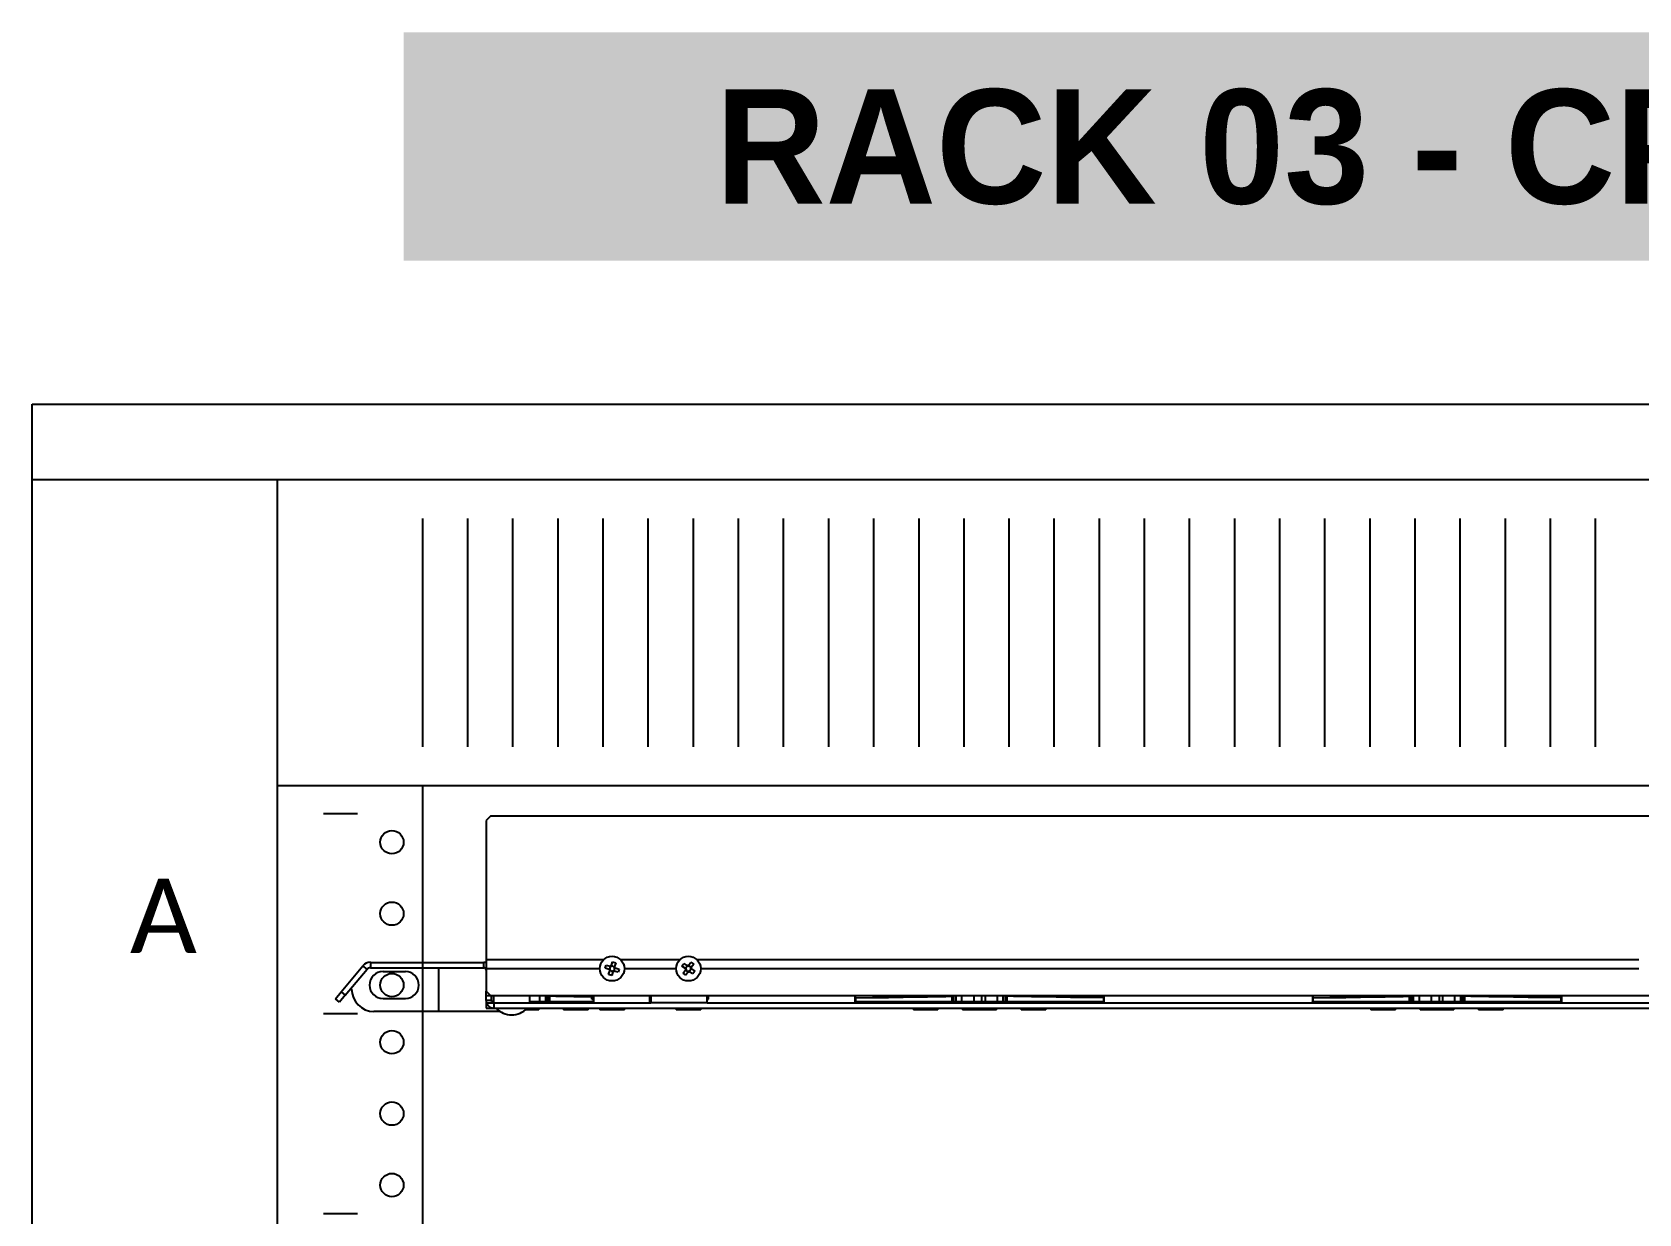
# Model space of a CAD drawing. Header units: millimetres. Extents: x 11355 to 11505, y 8083 to 8171.
# Drawn here: x 11480.05 to 11494.11, y 8160.62 to 8170.96 of the extents above; entities that cross this region are included whole.
import ezdxf

# ---------------------------------------------------------------- set-up
doc = ezdxf.new("R2010")
doc.units = ezdxf.units.MM
for name, color, linetype in [('ODF', 7, 'Continuous'), ('Rack - Base 15U', 7, 'Continuous'), ('Rack - Base 45U', 7, 'Continuous'), ('Textos - Nombre de Racks', 7, 'Continuous'), ('Textos - Ref. Unidades', 7, 'Continuous')]:
    doc.layers.add(name, color=color, linetype=linetype)
doc.styles.add('Calibri', font='calibri.ttf')
doc.styles.get("Standard").update_dxf_attribs({"font": 'arial.ttf'})

# ---------------------------------------------------------------- blocks, each defined once
blk = doc.blocks.new('ODF - Furukawa')
at = {"layer": 'ODF', "color": 7, "linetype": 'Continuous'}
for p, q in [((2412.843, 1400.565), (2412.803, 1400.525)), ((2412.803, 1400.525), (2412.803, 1399.308)), ((2411.534, 1399.027), (2411.724, 1399.254)), ((2411.57, 1398.997), (2411.761, 1399.224)), ((2411.761, 1399.224), (2411.724, 1399.254)), ((2411.791, 1399.285), (2411.791, 1399.238)), ((2411.791, 1399.285), (2412.784, 1399.285)), ((2411.791, 1399.238), (2412.784, 1399.238)), ((2412.097, 1399.203), (2411.901, 1399.203)), ((2412.784, 1399.238), (2412.784, 1399.285)), ((2412.799, 1399.23), (2413.799, 1399.23)), ((2412.803, 1399.308), (2412.803, 1399.23)), ((2413.832, 1399.308), (2412.803, 1399.308)), ((2412.803, 1399.23), (2412.803, 1399.034)), ((2413.846, 1399.234), (2413.855, 1399.261)), ((2413.88, 1399.223), (2413.846, 1399.234)), ((2413.855, 1399.261), (2413.889, 1399.251)), ((2413.875, 1399.178), (2413.886, 1399.212)), ((2413.903, 1399.169), (2413.875, 1399.178)), ((2413.883, 1399.222), (2413.885, 1399.227)), ((2413.891, 1399.214), (2413.887, 1399.216)), ((2413.891, 1399.245), (2413.892, 1399.25)), ((2413.898, 1399.253), (2413.903, 1399.251)), ((2413.9, 1399.256), (2413.91, 1399.29)), ((2413.913, 1399.203), (2413.903, 1399.169)), ((2413.91, 1399.29), (2413.938, 1399.282)), ((2413.914, 1399.207), (2413.91, 1399.208)), ((2413.922, 1399.215), (2413.921, 1399.21)), ((2413.922, 1399.246), (2413.926, 1399.244)), ((2413.958, 1399.198), (2413.924, 1399.209)), ((2413.938, 1399.282), (2413.927, 1399.248)), ((2413.929, 1399.238), (2413.928, 1399.233)), ((2413.933, 1399.237), (2413.967, 1399.226)), ((2413.967, 1399.226), (2413.958, 1399.198)), ((2414.5, 1399.308), (2413.981, 1399.308)), ((2414.014, 1399.23), (2414.466, 1399.23)), ((2414.517, 1399.252), (2414.534, 1399.276)), ((2414.547, 1399.231), (2414.517, 1399.252)), ((2414.528, 1399.19), (2414.549, 1399.219)), ((2414.552, 1399.173), (2414.528, 1399.19)), ((2414.534, 1399.276), (2414.563, 1399.255)), ((2414.55, 1399.229), (2414.552, 1399.233)), ((2414.555, 1399.219), (2414.551, 1399.222)), ((2414.572, 1399.203), (2414.552, 1399.173)), ((2414.563, 1399.249), (2414.566, 1399.253)), ((2414.575, 1399.206), (2414.571, 1399.208)), ((2414.573, 1399.254), (2414.577, 1399.252)), ((2414.575, 1399.257), (2414.596, 1399.286)), ((2414.584, 1399.211), (2414.582, 1399.207)), ((2414.614, 1399.184), (2414.584, 1399.205)), ((2414.593, 1399.24), (2414.597, 1399.238)), ((2414.598, 1399.231), (2414.595, 1399.227)), ((2414.596, 1399.286), (2414.62, 1399.27)), ((2414.62, 1399.27), (2414.599, 1399.241)), ((2414.601, 1399.229), (2414.63, 1399.208)), ((2414.63, 1399.208), (2414.614, 1399.184)), ((2422.892, 1399.308), (2414.648, 1399.308)), ((2414.682, 1399.23), (2422.892, 1399.23)), ((2411.626, 1399.051), (2411.626, 1399.063)), ((2412.803, 1399.034), (2412.843, 1398.994)), ((2412.803, 1398.951), (2412.803, 1399.034)), ((2411.484, 1398.967), (2411.534, 1399.027)), ((2411.52, 1398.937), (2411.484, 1398.967)), ((2411.57, 1398.997), (2411.52, 1398.937)), ((2411.534, 1399.027), (2411.57, 1398.997)), ((2411.901, 1398.968), (2412.097, 1398.968)), ((2412.803, 1398.994), (2429.427, 1398.994)), ((2412.803, 1398.951), (2412.803, 1398.884)), ((2412.851, 1398.951), (2412.803, 1398.951)), ((2412.803, 1398.932), (2413.184, 1398.932)), ((2412.806, 1398.932), (2412.803, 1398.932)), ((2412.851, 1398.951), (2412.851, 1398.994)), ((2412.87, 1398.932), (2412.87, 1398.994)), ((2412.87, 1398.932), (2412.87, 1398.884)), ((2413.184, 1398.994), (2413.184, 1398.932)), ((2413.184, 1398.932), (2413.742, 1398.932)), ((2413.274, 1398.941), (2413.322, 1398.941)), ((2413.322, 1398.941), (2413.341, 1398.941)), ((2413.341, 1398.994), (2413.341, 1398.941)), ((2413.341, 1398.941), (2413.357, 1398.941)), ((2413.357, 1398.988), (2413.357, 1398.941)), ((2413.681, 1398.983), (2413.681, 1398.994)), ((2413.73, 1398.963), (2413.73, 1398.994)), ((2413.73, 1398.963), (2413.742, 1398.963)), ((2413.742, 1398.994), (2413.742, 1398.932)), ((2413.742, 1398.932), (2414.236, 1398.932)), ((2414.236, 1398.932), (2414.236, 1398.994)), ((2414.236, 1398.963), (2414.244, 1398.963)), ((2414.236, 1398.932), (2414.244, 1398.932)), ((2414.244, 1398.994), (2414.244, 1398.932)), ((2414.739, 1398.932), (2414.244, 1398.932)), ((2414.739, 1398.932), (2414.739, 1398.994)), ((2414.739, 1398.963), (2414.75, 1398.963)), ((2414.739, 1398.932), (2428.015, 1398.932)), ((2414.75, 1398.963), (2414.75, 1398.994)), ((2416.031, 1398.994), (2416.031, 1398.941)), ((2416.034, 1398.994), (2416.034, 1398.973)), ((2416.035, 1398.973), (2416.035, 1398.941)), ((2416.035, 1398.941), (2416.882, 1398.941)), ((2416.558, 1398.994), (2416.558, 1398.983)), ((2416.882, 1398.941), (2416.882, 1398.988)), ((2416.882, 1398.941), (2416.898, 1398.941)), ((2416.898, 1398.941), (2416.898, 1398.994)), ((2416.898, 1398.941), (2416.917, 1398.941)), ((2416.917, 1398.941), (2416.965, 1398.941)), ((2416.965, 1398.941), (2417.071, 1398.941)), ((2417.071, 1398.994), (2417.071, 1398.941)), ((2417.142, 1398.941), (2417.173, 1398.941)), ((2417.173, 1398.941), (2417.173, 1398.994)), ((2417.173, 1398.941), (2417.278, 1398.941)), ((2417.278, 1398.941), (2417.326, 1398.941)), ((2417.326, 1398.941), (2417.345, 1398.941)), ((2417.345, 1398.994), (2417.345, 1398.941)), ((2417.345, 1398.941), (2417.362, 1398.941)), ((2417.362, 1398.988), (2417.362, 1398.941)), ((2417.362, 1398.941), (2418.209, 1398.941)), ((2417.685, 1398.983), (2417.685, 1398.994)), ((2418.209, 1398.973), (2418.209, 1398.994)), ((2418.209, 1398.941), (2418.209, 1398.973)), ((2418.213, 1398.941), (2418.213, 1398.994)), ((2420.035, 1398.994), (2420.035, 1398.941)), ((2420.038, 1398.994), (2420.038, 1398.973)), ((2420.039, 1398.973), (2420.039, 1398.941)), ((2420.039, 1398.941), (2420.886, 1398.941)), ((2420.562, 1398.994), (2420.562, 1398.983)), ((2420.886, 1398.941), (2420.886, 1398.988)), ((2420.886, 1398.941), (2420.902, 1398.941)), ((2420.902, 1398.941), (2420.902, 1398.994)), ((2420.902, 1398.941), (2420.921, 1398.941)), ((2420.921, 1398.941), (2420.969, 1398.941)), ((2420.969, 1398.941), (2421.075, 1398.941)), ((2421.075, 1398.994), (2421.075, 1398.941)), ((2421.146, 1398.941), (2421.177, 1398.941)), ((2421.177, 1398.941), (2421.177, 1398.994)), ((2421.177, 1398.941), (2421.283, 1398.941)), ((2421.283, 1398.941), (2421.33, 1398.941)), ((2421.33, 1398.941), (2421.349, 1398.941)), ((2421.349, 1398.994), (2421.349, 1398.941)), ((2421.349, 1398.941), (2421.366, 1398.941)), ((2421.366, 1398.988), (2421.366, 1398.941)), ((2421.366, 1398.941), (2422.213, 1398.941)), ((2421.689, 1398.983), (2421.689, 1398.994)), ((2422.213, 1398.973), (2422.213, 1398.994)), ((2422.213, 1398.941), (2422.213, 1398.973)), ((2422.217, 1398.941), (2422.217, 1398.994)), ((2412.391, 1398.855), (2411.822, 1398.855)), ((2412.928, 1398.855), (2412.391, 1398.855)), ((2412.803, 1398.884), (2429.427, 1398.884)), ((2412.803, 1398.884), (2412.87, 1398.884)), ((2413.157, 1398.869), (2413.144, 1398.869)), ((2413.265, 1398.869), (2413.157, 1398.869)), ((2413.265, 1398.869), (2413.265, 1398.884)), ((2413.481, 1398.884), (2413.481, 1398.869)), ((2413.589, 1398.869), (2413.481, 1398.869)), ((2413.696, 1398.869), (2413.589, 1398.869)), ((2413.696, 1398.869), (2413.696, 1398.884)), ((2413.799, 1398.884), (2413.799, 1398.869)), ((2413.997, 1398.869), (2413.799, 1398.869)), ((2414.014, 1398.869), (2413.997, 1398.869)), ((2414.014, 1398.869), (2414.014, 1398.884)), ((2414.466, 1398.884), (2414.466, 1398.869)), ((2414.664, 1398.869), (2414.466, 1398.869)), ((2414.682, 1398.869), (2414.664, 1398.869)), ((2414.682, 1398.869), (2414.682, 1398.884)), ((2416.543, 1398.884), (2416.543, 1398.869)), ((2416.65, 1398.869), (2416.543, 1398.869)), ((2416.758, 1398.869), (2416.65, 1398.869)), ((2416.758, 1398.869), (2416.758, 1398.884)), ((2416.974, 1398.884), (2416.974, 1398.869)), ((2417.053, 1398.869), (2416.974, 1398.869)), ((2417.053, 1398.884), (2417.053, 1398.869)), ((2417.161, 1398.869), (2417.053, 1398.869)), ((2417.269, 1398.869), (2417.161, 1398.869)), ((2417.269, 1398.869), (2417.269, 1398.884)), ((2417.485, 1398.884), (2417.485, 1398.869)), ((2417.593, 1398.869), (2417.485, 1398.869)), ((2417.701, 1398.869), (2417.593, 1398.869)), ((2417.701, 1398.869), (2417.701, 1398.884)), ((2420.547, 1398.884), (2420.547, 1398.869)), ((2420.655, 1398.869), (2420.547, 1398.869)), ((2420.763, 1398.869), (2420.655, 1398.869)), ((2420.763, 1398.869), (2420.763, 1398.884)), ((2420.978, 1398.884), (2420.978, 1398.869)), ((2421.057, 1398.869), (2420.978, 1398.869)), ((2421.057, 1398.884), (2421.057, 1398.869)), ((2421.165, 1398.869), (2421.057, 1398.869)), ((2421.273, 1398.869), (2421.165, 1398.869)), ((2421.273, 1398.869), (2421.273, 1398.884)), ((2421.489, 1398.884), (2421.489, 1398.869)), ((2421.597, 1398.869), (2421.489, 1398.869)), ((2421.705, 1398.869), (2421.597, 1398.869)), ((2421.705, 1398.869), (2421.705, 1398.884))]:
    blk.add_line(p, q, dxfattribs=at)
at = {"layer": 'ODF'}
blk.add_line((2429.388, 1400.563), (2412.841, 1400.563), dxfattribs=at)
at = {"layer": 'ODF', "color": 8, "linetype": 'Continuous'}
for p, q in [((2412.391, 1398.855), (2412.391, 1399.238)), ((2413.184, 1398.941), (2413.274, 1398.941)), ((2413.274, 1398.941), (2413.274, 1398.994)), ((2413.322, 1398.994), (2413.322, 1398.941)), ((2413.357, 1398.941), (2413.742, 1398.941)), ((2413.589, 1398.994), (2413.589, 1398.984)), ((2416.031, 1398.941), (2416.035, 1398.941)), ((2416.65, 1398.994), (2416.65, 1398.984)), ((2416.917, 1398.941), (2416.917, 1398.994)), ((2416.965, 1398.994), (2416.965, 1398.941)), ((2417.071, 1398.941), (2417.142, 1398.941)), ((2417.142, 1398.941), (2417.142, 1398.994)), ((2417.278, 1398.941), (2417.278, 1398.994)), ((2417.326, 1398.994), (2417.326, 1398.941)), ((2417.593, 1398.994), (2417.593, 1398.984)), ((2418.213, 1398.941), (2418.209, 1398.941)), ((2420.035, 1398.941), (2420.039, 1398.941)), ((2420.655, 1398.994), (2420.655, 1398.984)), ((2420.921, 1398.941), (2420.921, 1398.994)), ((2420.969, 1398.994), (2420.969, 1398.941)), ((2421.075, 1398.941), (2421.146, 1398.941)), ((2421.146, 1398.941), (2421.146, 1398.994)), ((2421.283, 1398.941), (2421.283, 1398.994)), ((2421.33, 1398.994), (2421.33, 1398.941)), ((2421.597, 1398.994), (2421.597, 1398.984)), ((2422.217, 1398.941), (2422.213, 1398.941))]:
    blk.add_line(p, q, dxfattribs=at)
at = {"layer": 'ODF', "color": 7, "linetype": 'Continuous', "flags": 128}
for points in [[(2412.803, 1399.282), (2412.797, 1399.284), (2412.784, 1399.285)], [(2413.341, 1398.988), (2413.343, 1398.988), (2413.348, 1398.988), (2413.357, 1398.988)], [(2413.73, 1398.982), (2413.673, 1398.983), (2413.572, 1398.984), (2413.485, 1398.986), (2413.413, 1398.987), (2413.357, 1398.988)], [(2416.035, 1398.973), (2416.185, 1398.976), (2416.324, 1398.978), (2416.452, 1398.981), (2416.566, 1398.983), (2416.667, 1398.984), (2416.754, 1398.986), (2416.826, 1398.987), (2416.882, 1398.988)], [(2416.035, 1398.941), (2416.035, 1398.939), (2416.035, 1398.938), (2416.036, 1398.936), (2416.036, 1398.934), (2416.037, 1398.933), (2416.038, 1398.932), (2416.039, 1398.932), (2416.04, 1398.932)], [(2416.882, 1398.988), (2416.891, 1398.988), (2416.896, 1398.988), (2416.898, 1398.988)], [(2417.345, 1398.988), (2417.347, 1398.988), (2417.353, 1398.988), (2417.362, 1398.988)], [(2418.209, 1398.973), (2418.058, 1398.976), (2417.919, 1398.978), (2417.792, 1398.981), (2417.677, 1398.983), (2417.576, 1398.984), (2417.489, 1398.986), (2417.418, 1398.987), (2417.362, 1398.988)], [(2418.203, 1398.932), (2418.204, 1398.932), (2418.205, 1398.932), (2418.206, 1398.933), (2418.207, 1398.934), (2418.208, 1398.936), (2418.208, 1398.938), (2418.208, 1398.939), (2418.209, 1398.941)], [(2420.039, 1398.973), (2420.189, 1398.976), (2420.328, 1398.978), (2420.456, 1398.981), (2420.57, 1398.983), (2420.671, 1398.984), (2420.758, 1398.986), (2420.83, 1398.987), (2420.886, 1398.988)], [(2420.039, 1398.941), (2420.039, 1398.939), (2420.039, 1398.938), (2420.04, 1398.936), (2420.04, 1398.934), (2420.041, 1398.933), (2420.042, 1398.932), (2420.043, 1398.932), (2420.044, 1398.932)], [(2420.886, 1398.988), (2420.895, 1398.988), (2420.9, 1398.988), (2420.902, 1398.988)], [(2421.349, 1398.988), (2421.351, 1398.988), (2421.357, 1398.988), (2421.366, 1398.988)], [(2422.213, 1398.973), (2422.062, 1398.976), (2421.923, 1398.978), (2421.796, 1398.981), (2421.681, 1398.983), (2421.58, 1398.984), (2421.493, 1398.986), (2421.422, 1398.987), (2421.366, 1398.988)], [(2422.207, 1398.932), (2422.208, 1398.932), (2422.209, 1398.932), (2422.21, 1398.933), (2422.211, 1398.934), (2422.212, 1398.936), (2422.212, 1398.938), (2422.213, 1398.939), (2422.213, 1398.941)]]:
    blk.add_lwpolyline(points, dxfattribs=at)
at = {"layer": 'ODF', "color": 7, "linetype": 'Continuous'}
for centre in [(2413.906, 1399.23), (2414.574, 1399.23)]:
    blk.add_circle(centre, 0.108, dxfattribs=at)
for centre, radius, start, end in [((2411.791, 1399.199), 0.0864, 90, 140), ((2411.791, 1399.199), 0.0393, 90, 140), ((2411.901, 1399.086), 0.118, 90, 270), ((2412.097, 1399.086), 0.118, 270, 90), ((2412.784, 1399.218), 0.0196, 0, 90), ((2413.906, 1399.23), 0.0273, 194.6338, 220.4624), ((2413.906, 1399.23), 0.0218, 136.11, 188.9863), ((2413.906, 1399.23), 0.0218, 188.9863, 204.2663), ((2413.906, 1399.23), 0.0218, 204.2663, 210.8299), ((2413.906, 1399.23), 0.0218, 210.8299, 226.11), ((2413.906, 1399.23), 0.0273, 104.6338, 130.4624), ((2413.906, 1399.23), 0.0218, 120.8299, 136.11), ((2413.906, 1399.23), 0.0218, 226.11, 278.9863), ((2413.906, 1399.23), 0.0218, 114.2663, 120.8299), ((2413.906, 1399.23), 0.0218, 98.9863, 114.2663), ((2413.906, 1399.23), 0.0218, 46.11, 98.9863), ((2413.906, 1399.23), 0.0218, 278.9863, 294.2663), ((2413.906, 1399.23), 0.0273, 284.6338, 310.4624), ((2413.906, 1399.23), 0.0218, 294.2663, 300.8299), ((2413.906, 1399.23), 0.0218, 300.8299, 316.11), ((2413.906, 1399.23), 0.0218, 30.8299, 46.11), ((2413.906, 1399.23), 0.0218, 316.11, 8.9863), ((2413.906, 1399.23), 0.0218, 24.2663, 30.8299), ((2413.906, 1399.23), 0.0218, 8.9863, 24.2663), ((2413.906, 1399.23), 0.0273, 14.6338, 40.4624), ((2414.574, 1399.23), 0.0273, 177.0838, 202.9123), ((2414.574, 1399.23), 0.0218, 118.5599, 171.4362), ((2414.574, 1399.23), 0.0218, 171.4362, 186.7163), ((2414.574, 1399.23), 0.0218, 186.7163, 193.2798), ((2414.574, 1399.23), 0.0218, 193.2798, 208.5599), ((2414.574, 1399.23), 0.0218, 208.5599, 261.4362), ((2414.574, 1399.23), 0.0273, 87.0838, 112.9123), ((2414.574, 1399.23), 0.0218, 103.2798, 118.5599), ((2414.574, 1399.23), 0.0218, 96.7163, 103.2798), ((2414.574, 1399.23), 0.0218, 81.4362, 96.7163), ((2414.574, 1399.23), 0.0218, 261.4362, 276.7163), ((2414.574, 1399.23), 0.0273, 267.0838, 292.9123), ((2414.574, 1399.23), 0.0218, 276.7163, 283.2798), ((2414.574, 1399.23), 0.0218, 28.5599, 81.4362), ((2414.574, 1399.23), 0.0218, 283.2798, 298.5599), ((2414.574, 1399.23), 0.0218, 298.5599, 351.4362), ((2414.574, 1399.23), 0.0218, 13.2798, 28.5599), ((2414.574, 1399.23), 0.0218, 6.7163, 13.2798), ((2414.574, 1399.23), 0.0218, 351.4362, 6.7163), ((2414.574, 1399.23), 0.0273, 357.0838, 22.9123), ((2411.822, 1399.051), 0.196, 180, 270), ((2412.87, 1398.951), 0.0667, 180, 270), ((2412.87, 1398.951), 0.0196, 180, 270), ((2413.265, 1398.94), 0.00899, 277.1636, 5.6903), ((2413.313, 1398.94), 0.00888, 278.9773, 6.7721), ((2413.331, 1398.941), 0.00981, 270, 0), ((2413.348, 1398.941), 0.00966, 270.9392, 0.9102), ((2416.04, 1398.941), 0.00981, 180, 270), ((2416.037, 1398.827), 0.146, 90.867, 91.1415), ((2416.891, 1398.941), 0.00966, 179.083, 269.0605), ((2416.908, 1398.941), 0.00981, 180, 270), ((2416.926, 1398.94), 0.00887, 173.2122, 261.0297), ((2416.974, 1398.94), 0.00899, 174.2936, 262.8525), ((2417.061, 1398.941), 0.00981, 270, 0), ((2417.078, 1398.941), 0.00981, 205.8423, 270), ((2417.155, 1398.939), 0.0135, 169.9661, 213.6411), ((2417.182, 1398.941), 0.00981, 180, 270), ((2417.269, 1398.94), 0.00899, 277.1553, 5.6986), ((2417.317, 1398.94), 0.00888, 278.9773, 6.7721), ((2417.336, 1398.941), 0.00981, 270, 0), ((2417.352, 1398.941), 0.00966, 270.9392, 0.9102), ((2418.203, 1398.941), 0.00981, 270, 0), ((2418.207, 1398.843), 0.131, 88.8422, 89.1493), ((2420.044, 1398.941), 0.00981, 180, 270), ((2420.04, 1398.862), 0.111, 90.8239, 91.1846), ((2420.895, 1398.941), 0.00966, 179.0933, 269.0572), ((2420.912, 1398.941), 0.00981, 180, 270), ((2420.93, 1398.94), 0.00888, 173.2241, 261.0222), ((2420.978, 1398.94), 0.00899, 174.3033, 262.8429), ((2421.065, 1398.941), 0.00981, 270, 0), ((2421.083, 1398.941), 0.00981, 205.8417, 270), ((2421.159, 1398.939), 0.0135, 169.9805, 213.6268), ((2421.187, 1398.941), 0.00981, 180, 270), ((2421.274, 1398.94), 0.00899, 277.1571, 5.6967), ((2421.322, 1398.94), 0.00888, 278.9761, 6.7776), ((2421.34, 1398.941), 0.00981, 270, 0), ((2421.356, 1398.941), 0.00966, 270.9428, 0.9067), ((2422.207, 1398.941), 0.00981, 270, 0), ((2422.211, 1398.862), 0.111, 88.8154, 89.1761), ((2413.027, 1399.006), 0.181, 222.3881, 317.6119), ((2413.027, 1399.006), 0.181, 222.3881, 317.6119)]:
    blk.add_arc(centre, radius, start, end, dxfattribs=at)
for centre, major_axis, start_param, end_param in [((2413.904, 1399.231), (0.0186, -0.0058), 2.613204, 3.669982), ((2413.906, 1399.227), (0.0058, 0.0186), 2.613204, 3.669982), ((2413.907, 1399.233), (0.0058, 0.0186), 5.754796, 6.811574), ((2413.909, 1399.229), (0.0186, -0.0058), 5.754796, 6.811574), ((2414.572, 1399.231), (0.0159, -0.0112), 2.613204, 3.669982), ((2414.572, 1399.228), (0.0112, 0.0159), 2.613204, 3.669982), ((2414.575, 1399.232), (0.0112, 0.0159), 5.754796, 6.811574), ((2414.576, 1399.228), (0.0159, -0.0112), 5.754796, 6.811574)]:
    blk.add_ellipse(centre, major_axis=major_axis, ratio=0.990116, start_param=start_param, end_param=end_param, dxfattribs=at)
for points, knots in [([(2413.88, 1399.223), (2413.88, 1399.223), (2413.882, 1399.222), (2413.884, 1399.222), (2413.886, 1399.221), (2413.887, 1399.221)], [0, 0, 0, 0, 0.126472, 0.755438, 1, 1, 1, 1]), ([(2413.888, 1399.219), (2413.888, 1399.218), (2413.887, 1399.216), (2413.886, 1399.214), (2413.886, 1399.212), (2413.886, 1399.212)], [0, 0, 0, 0, 0.244562, 0.873527, 1, 1, 1, 1]), ([(2413.895, 1399.249), (2413.895, 1399.249), (2413.893, 1399.249), (2413.891, 1399.25), (2413.889, 1399.251), (2413.889, 1399.251)], [0, 0, 0, 0, 0.244562, 0.873527, 1, 1, 1, 1]), ([(2413.9, 1399.256), (2413.899, 1399.256), (2413.899, 1399.255), (2413.898, 1399.252), (2413.898, 1399.25), (2413.898, 1399.25)], [0, 0, 0, 0, 0.126473, 0.755438, 1, 1, 1, 1]), ([(2413.913, 1399.203), (2413.913, 1399.204), (2413.914, 1399.205), (2413.915, 1399.207), (2413.915, 1399.209), (2413.915, 1399.21)], [0, 0, 0, 0, 0.126473, 0.755438, 1, 1, 1, 1]), ([(2413.918, 1399.211), (2413.918, 1399.211), (2413.92, 1399.21), (2413.922, 1399.21), (2413.924, 1399.209), (2413.924, 1399.209)], [0, 0, 0, 0, 0.244562, 0.873526, 1, 1, 1, 1]), ([(2413.925, 1399.241), (2413.925, 1399.242), (2413.926, 1399.244), (2413.927, 1399.246), (2413.927, 1399.247), (2413.927, 1399.248)], [0, 0, 0, 0, 0.244562, 0.873527, 1, 1, 1, 1]), ([(2413.933, 1399.237), (2413.933, 1399.237), (2413.931, 1399.237), (2413.929, 1399.238), (2413.927, 1399.239), (2413.926, 1399.239)], [0, 0, 0, 0, 0.126472, 0.755438, 1, 1, 1, 1]), ([(2414.547, 1399.231), (2414.547, 1399.231), (2414.548, 1399.23), (2414.55, 1399.229), (2414.552, 1399.228), (2414.552, 1399.227)], [0, 0, 0, 0, 0.126473, 0.755438, 1, 1, 1, 1]), ([(2414.553, 1399.225), (2414.552, 1399.224), (2414.551, 1399.223), (2414.55, 1399.221), (2414.549, 1399.22), (2414.549, 1399.219)], [0, 0, 0, 0, 0.244562, 0.873527, 1, 1, 1, 1]), ([(2414.569, 1399.251), (2414.568, 1399.252), (2414.567, 1399.253), (2414.565, 1399.254), (2414.563, 1399.255), (2414.563, 1399.255)], [0, 0, 0, 0, 0.244562, 0.873527, 1, 1, 1, 1]), ([(2414.575, 1399.257), (2414.575, 1399.257), (2414.574, 1399.256), (2414.573, 1399.254), (2414.572, 1399.252), (2414.571, 1399.252)], [0, 0, 0, 0, 0.126473, 0.755439, 1, 1, 1, 1]), ([(2414.572, 1399.203), (2414.573, 1399.203), (2414.574, 1399.204), (2414.575, 1399.206), (2414.576, 1399.208), (2414.576, 1399.208)], [0, 0, 0, 0, 0.126473, 0.755438, 1, 1, 1, 1]), ([(2414.579, 1399.209), (2414.579, 1399.208), (2414.581, 1399.207), (2414.583, 1399.206), (2414.584, 1399.205), (2414.584, 1399.205)], [0, 0, 0, 0, 0.244562, 0.873527, 1, 1, 1, 1]), ([(2414.595, 1399.235), (2414.595, 1399.235), (2414.597, 1399.237), (2414.598, 1399.239), (2414.599, 1399.24), (2414.599, 1399.241)], [0, 0, 0, 0, 0.244561, 0.873527, 1, 1, 1, 1]), ([(2414.601, 1399.229), (2414.601, 1399.229), (2414.6, 1399.23), (2414.598, 1399.231), (2414.596, 1399.232), (2414.596, 1399.232)], [0, 0, 0, 0, 0.126473, 0.755438, 1, 1, 1, 1])]:
    blk.add_open_spline(points, degree=3, knots=knots, dxfattribs=at)
blk = doc.blocks.new('Rack 45U')
at = {"layer": 'Rack - Base 45U'}
for p, q in [((2304.165, 1370.153), (2304.165, 1455.271)), ((2304.165, 1455.271), (2328.771, 1455.271)), ((2328.771, 1454.611), (2304.165, 1454.611)), ((2306.313, 1370.153), (2306.313, 1454.611)), ((2307.583, 1452.274), (2307.583, 1454.271)), ((2307.978, 1452.274), (2307.978, 1454.271)), ((2308.372, 1452.274), (2308.372, 1454.271)), ((2308.767, 1452.274), (2308.767, 1454.271)), ((2309.162, 1452.274), (2309.162, 1454.271)), ((2309.557, 1452.274), (2309.557, 1454.271)), ((2309.952, 1452.274), (2309.952, 1454.271)), ((2310.346, 1452.274), (2310.346, 1454.271)), ((2310.741, 1452.274), (2310.741, 1454.271)), ((2311.136, 1452.274), (2311.136, 1454.271)), ((2311.531, 1452.274), (2311.531, 1454.271)), ((2311.531, 1452.274), (2311.531, 1454.271)), ((2311.926, 1452.274), (2311.926, 1454.271)), ((2312.32, 1452.274), (2312.32, 1454.271)), ((2312.715, 1452.274), (2312.715, 1454.271)), ((2313.11, 1452.274), (2313.11, 1454.271)), ((2313.505, 1452.274), (2313.505, 1454.271)), ((2313.9, 1452.274), (2313.9, 1454.271)), ((2314.294, 1452.274), (2314.294, 1454.271)), ((2314.689, 1452.274), (2314.689, 1454.271)), ((2315.084, 1452.274), (2315.084, 1454.271)), ((2315.084, 1452.274), (2315.084, 1454.271)), ((2315.479, 1452.274), (2315.479, 1454.271)), ((2315.874, 1452.274), (2315.874, 1454.271)), ((2316.268, 1452.274), (2316.268, 1454.271)), ((2316.663, 1452.274), (2316.663, 1454.271)), ((2317.058, 1452.274), (2317.058, 1454.271)), ((2317.453, 1452.274), (2317.453, 1454.271)), ((2317.848, 1452.274), (2317.848, 1454.271)), ((2306.313, 1451.934), (2326.623, 1451.934)), ((2307.583, 1372.819), (2307.583, 1451.934)), ((2306.713, 1451.689), (2307.013, 1451.689)), ((2306.713, 1449.939), (2307.013, 1449.939)), ((2306.713, 1448.189), (2307.013, 1448.189))]:
    blk.add_line(p, q, dxfattribs=at)
for centre in [(2307.313, 1451.439), (2307.313, 1450.814), (2307.313, 1450.189), (2307.313, 1449.689), (2307.313, 1449.064), (2307.313, 1448.439)]:
    blk.add_circle(centre, 0.102, dxfattribs=at)

msp = doc.modelspace()

# ---------------------------------------------------------------- block references
at = {"layer": 'Rack - Base 15U'}
msp.add_blockref('ODF - Furukawa', (9071.215, 6763.538), dxfattribs=at)
at = {"layer": 'Rack - Base 45U'}
msp.add_blockref('Rack 45U', (9175.881, 6712.435), dxfattribs=at)

# ---------------------------------------------------------------- texts
at = {"layer": 'Textos - Nombre de Racks', "insert": (11492.451, 8170.462), "char_height": 1, "attachment_point": 2, "bg_fill": 1, "box_fill_scale": 1.5, "bg_fill_color": 253, "bg_fill_transparency": 0}
msp.add_mtext_dynamic_manual_height_columns('{\\fBahnschrift SemiBold|b0|i0|c0|p34;RACK 03 - CPD (OT)}', width=17.30642, gutter_width=12.5, heights=[0], dxfattribs=at)
at = {"layer": 'Textos - Ref. Unidades', "insert": (11480.901, 8163.555), "char_height": 0.65, "attachment_point": 1, "style": 'Calibri'}
msp.add_mtext_dynamic_manual_height_columns('A', width=0.5374, gutter_width=75, heights=[0], dxfattribs=at)

doc.saveas('drawing.dxf')
